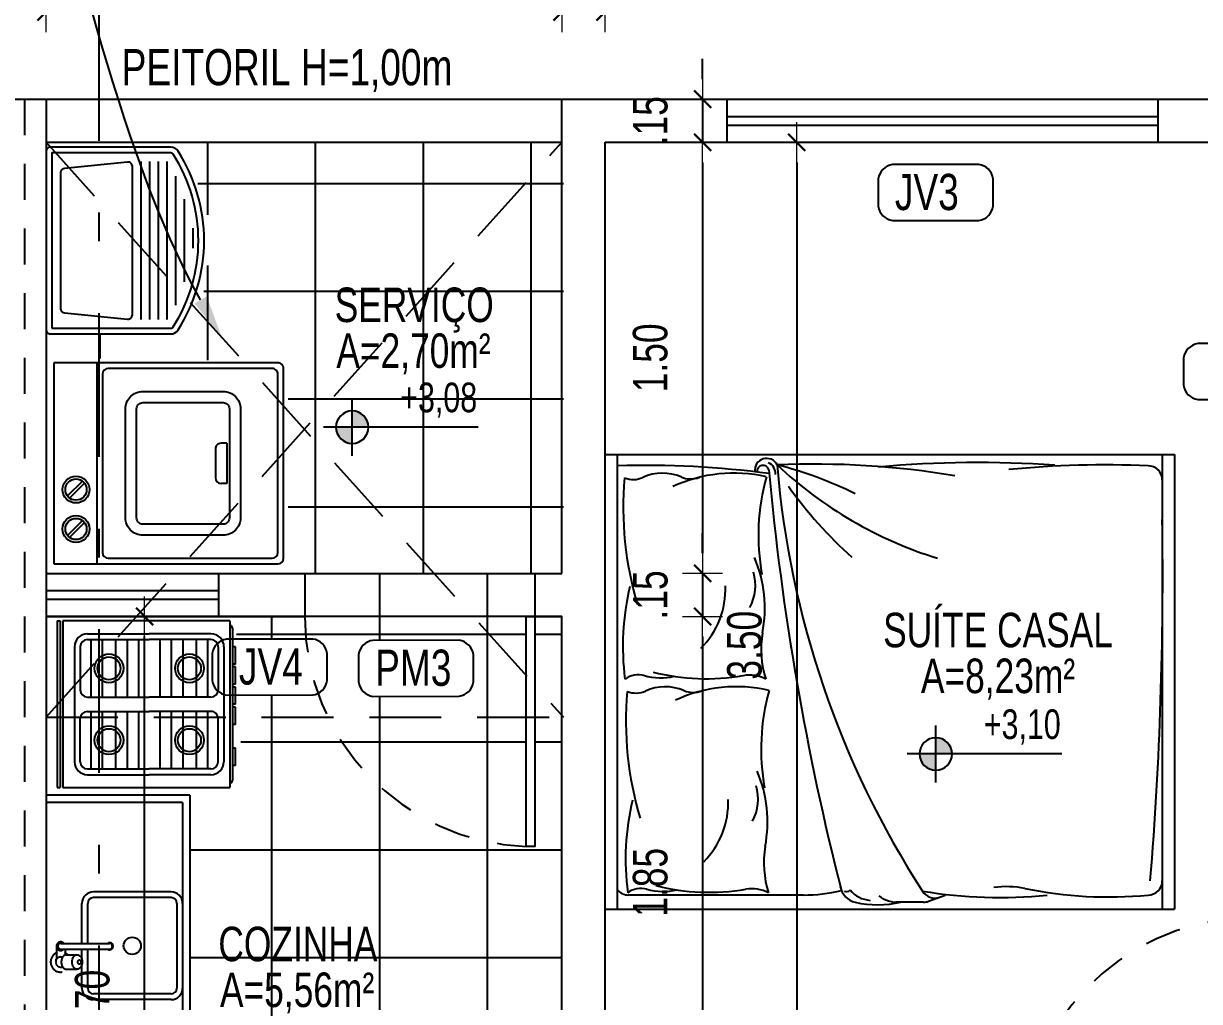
# Model space of a CAD drawing. Extents: x 425 to 531, y 796 to 840.
# Drawn here: x 445.171 to 449.263, y 819.343 to 822.746 of the extents above; entities that cross this region are included whole.
import ezdxf
from ezdxf import colors
from ezdxf.entities.mleader import LeaderData, LeaderLine
from ezdxf.enums import TextEntityAlignment as Align
from ezdxf.math import Vec2, Vec3

# ---------------------------------------------------------------- set-up
doc = ezdxf.new("R2010")
doc.units = 0
doc.header["$MEASUREMENT"] = 0
doc.header["$PDSIZE"] = -5
for name, pattern in [('CONTINU', [0]), ('DASHDOT', [1, 0.5, -0.25, 0, -0.25]), ('DASHED2', [0.375, 0.25, -0.125]), ('HIDDEN2', [0.1875, 0.125, -0.0625])]:
    doc.linetypes.add(name, pattern=pattern)
doc.layers.get('0').update_dxf_attribs({"linetype": 'CONTINUOUS'})
doc.layers.get('Defpoints').update_dxf_attribs({"linetype": 'CONTINUOUS'})
for name, color, linetype in [('1', 7, 'CONTINUOUS'), ('ARREDI_attrezzature', 175, 'CONTINUOUS'), ('BANHO_COZINHA', 7, 'CONTINUOUS'), ('COTA', 7, 'CONTINUOUS'), ('DIVERSOS', 1, 'CONTINUOUS'), ('E-txt-g', 3, 'CONTINUOUS'), ('LAYER4', 7, 'CONTINUOUS'), ('LAYER7', 4, 'CONTINUOUS'), ('MOVEIS', 7, 'CONTINUOUS'), ('portas', 4, 'CONTINUOUS'), ('VIGA H20', 2, 'CONTINUOUS')]:
    doc.layers.add(name, color=color, linetype=linetype)
for name, color, linetype, lineweight in [('E-Pen-C', 4, 'CONTINUOUS', 15), ('E-Pen-G', 3, 'CONTINUOUS', 30), ('E-Txt-W', 7, 'CONTINUOUS', 20)]:
    doc.layers.add(name, color=color, linetype=linetype, lineweight=lineweight)
doc.styles.add('F2', font='swisscl.ttf')
doc.styles.add('REG60', font='romans.shx', dxfattribs={"width": 0.8, "height": 0.15})
doc.styles.add('REG80', font='romans.shx', dxfattribs={"width": 0.8, "height": 0.2})
doc.dimstyles.new('DIMENSION-1', dxfattribs={"dimtxt": 0.11, "dimasz": 0.07, "dimexe": 1, "dimexo": 0, "dimgap": 0.12, "dimtad": 1, "dimzin": 7, "dimdsep": 46, "dimtxsty": 'F2', "dimblk1": 'TRACO', "dimblk2": 'TRACO', "dimsah": 1, "dimcen": 1, "dimse1": 1, "dimse2": 1, "dimclrd": 256, "dimclre": 256, "dimclrt": 6, "dimadec": 0, "dimazin": 0, "dimtfac": 1, "dimtix": 1, "dimtmove": 2, "dimatfit": 3, "dimldrblk": 'TRACO', "dimfxl": 1, "dimtolj": 1, "dimtzin": 0, "dimarcsym": 0})

# ---------------------------------------------------------------- blocks, each defined once
blk = doc.blocks.new('Fogao1')
at = {"color": 8}
for p, q in [((-0.7303, -0.0441), (-0.7303, -0.0541)), ((-0.1503, -0.0441), (-0.7303, -0.0441)), ((-0.1503, -0.0541), (-0.7303, -0.0541)), ((-0.1503, -0.0641), (-0.7303, -0.0641)), ((-0.7303, -0.0641), (-0.7303, -0.6441)), ((-0.1503, -0.0441), (-0.1503, -0.0541)), ((-0.1503, -0.6441), (-0.1503, -0.0641)), ((-0.2403, -0.1041), (-0.6403, -0.1041)), ((-0.6853, -0.1491), (-0.6853, -0.3641)), ((-0.6653, -0.1491), (-0.6653, -0.3641)), ((-0.6403, -0.1241), (-0.4903, -0.1241)), ((-0.4653, -0.1491), (-0.4653, -0.3641)), ((-0.4153, -0.1491), (-0.4153, -0.3641)), ((-0.2403, -0.1241), (-0.3903, -0.1241)), ((-0.2153, -0.1491), (-0.2153, -0.3641)), ((-0.1953, -0.1491), (-0.1953, -0.3641)), ((-0.6853, -0.5791), (-0.6853, -0.3641)), ((-0.6653, -0.5791), (-0.6653, -0.3641)), ((-0.4653, -0.5791), (-0.4653, -0.3641)), ((-0.4153, -0.5791), (-0.4153, -0.3641)), ((-0.2153, -0.5791), (-0.2153, -0.3641)), ((-0.1953, -0.5791), (-0.1953, -0.3641)), ((-0.6403, -0.6041), (-0.4903, -0.6041)), ((-0.2403, -0.6041), (-0.3903, -0.6041)), ((-0.1503, -0.6441), (-0.7303, -0.6441)), ((-0.1753, -0.6541), (-0.7053, -0.6541)), ((-0.2403, -0.6241), (-0.6403, -0.6241))]:
    blk.add_line(p, q, dxfattribs=at)
for centre, radius, start, end in [((-0.6403, -0.1491), 0.045, 90, 180), ((-0.2403, -0.1491), 0.045, 0, 90), ((-0.6403, -0.1491), 0.025, 90, 180), ((-0.4903, -0.1491), 0.025, 0, 90), ((-0.3903, -0.1491), 0.025, 90, 180), ((-0.2403, -0.1491), 0.025, 0, 90), ((-0.6403, -0.5791), 0.045, 180, 270), ((-0.6403, -0.5791), 0.025, 180, 270), ((-0.4903, -0.5791), 0.025, 270, 0), ((-0.3903, -0.5791), 0.025, 180, 270), ((-0.2403, -0.5791), 0.025, 270, 0), ((-0.2403, -0.5791), 0.045, 270, 0), ((-0.7053, -0.6441), 0.01, 180, 270), ((-0.1753, -0.6441), 0.01, 270, 0)]:
    blk.add_arc(centre, radius, start, end, dxfattribs=at)
at = {"layer": '1', "color": 8}
for p, q in [((-0.4653, -0.1609), (-0.6653, -0.1609)), ((-0.2153, -0.1609), (-0.4153, -0.1609)), ((-0.4653, -0.2009), (-0.6653, -0.2009)), ((-0.2153, -0.2009), (-0.4153, -0.2009)), ((-0.4653, -0.2473), (-0.6653, -0.2473)), ((-0.2153, -0.2473), (-0.4153, -0.2473)), ((-0.4653, -0.2873), (-0.6653, -0.2873)), ((-0.4653, -0.3273), (-0.6653, -0.3273)), ((-0.2153, -0.2873), (-0.4153, -0.2873)), ((-0.2153, -0.3273), (-0.4153, -0.3273)), ((-0.4653, -0.4009), (-0.6653, -0.4009)), ((-0.2153, -0.4009), (-0.4153, -0.4009)), ((-0.4653, -0.4409), (-0.6653, -0.4409)), ((-0.2153, -0.4409), (-0.4153, -0.4409)), ((-0.4653, -0.4809), (-0.6653, -0.4809)), ((-0.2153, -0.4809), (-0.4153, -0.4809)), ((-0.4653, -0.5273), (-0.6653, -0.5273)), ((-0.2153, -0.5273), (-0.4153, -0.5273)), ((-0.4653, -0.5673), (-0.6653, -0.5673)), ((-0.2153, -0.5673), (-0.4153, -0.5673)), ((-0.6531, -0.6641), (-0.6531, -0.6541)), ((-0.5931, -0.6641), (-0.5931, -0.6541)), ((-0.5103, -0.6641), (-0.5103, -0.6541)), ((-0.4503, -0.6641), (-0.4503, -0.6541)), ((-0.4403, -0.6641), (-0.4403, -0.6541)), ((-0.3803, -0.6641), (-0.3803, -0.6541)), ((-0.3703, -0.6641), (-0.3703, -0.6541)), ((-0.3103, -0.6641), (-0.3103, -0.6541)), ((-0.3003, -0.6641), (-0.3003, -0.6541)), ((-0.2403, -0.6641), (-0.2403, -0.6541)), ((-0.6531, -0.6641), (-0.5931, -0.6641)), ((-0.5103, -0.6641), (-0.4503, -0.6641)), ((-0.4403, -0.6641), (-0.3803, -0.6641)), ((-0.3703, -0.6641), (-0.3103, -0.6641)), ((-0.3003, -0.6641), (-0.2403, -0.6641))]:
    blk.add_line(p, q, dxfattribs=at)
for centre, radius in [((-0.5653, -0.2241), 0.05), ((-0.5653, -0.2241), 0.05), ((-0.5653, -0.2241), 0.04), ((-0.5653, -0.2241), 0.04), ((-0.3153, -0.2241), 0.05), ((-0.3153, -0.2241), 0.05), ((-0.3153, -0.2241), 0.04), ((-0.3153, -0.2241), 0.04), ((-0.5653, -0.5041), 0.05), ((-0.5653, -0.5041), 0.04), ((-0.3153, -0.5041), 0.05), ((-0.3153, -0.5041), 0.04)]:
    blk.add_circle(centre, radius, dxfattribs=at)
blk = doc.blocks.new('MAQ_LAV')
at = {"layer": 'MOVEIS', "color": 8}
for p, q in [((0.7, 0), (0, 0)), ((0, 0), (0, -0.78)), ((0.7, -0.78), (0.7, 0)), ((0.1441, -0.107), (0.0923, -0.0552)), ((0.1512, -0.1), (0.0994, -0.0481)), ((0.2813, -0.107), (0.2294, -0.0552)), ((0.2884, -0.1), (0.2365, -0.0481)), ((0.7, -0.15), (0, -0.15)), ((0.02, -0.19), (0.02, -0.76)), ((0.66, -0.17), (0.04, -0.17)), ((0.68, -0.76), (0.68, -0.19)), ((0.4, -0.5626), (0.3, -0.5626)), ((0.28, -0.6026), (0.28, -0.5826)), ((0.42, -0.6026), (0.28, -0.6026)), ((0.42, -0.6026), (0.42, -0.5826)), ((0.02, -0.8), (0.68, -0.8)), ((0.04, -0.78), (0.66, -0.78))]:
    blk.add_line(p, q, dxfattribs=at)
for points in [[(0.16, -0.65, -0.414214), (0.1, -0.59), (0.1, -0.31, -0.414214), (0.16, -0.25), (0.54, -0.25, -0.414214), (0.6, -0.31), (0.6, -0.59, -0.414214), (0.54, -0.65)], [(0.16, -0.6115, -0.414214), (0.1385, -0.59), (0.1385, -0.31, -0.414214), (0.16, -0.2885), (0.54, -0.2885, -0.414214), (0.5615, -0.31), (0.5615, -0.59, -0.414214), (0.54, -0.6115)]]:
    blk.add_lwpolyline(points, format="xyb", close=True, dxfattribs=at)
for centre, radius in [((0.1217, -0.0776), 0.0468), ((0.1217, -0.0776), 0.037), ((0.2589, -0.0776), 0.0468), ((0.2589, -0.0776), 0.037)]:
    blk.add_circle(centre, radius, dxfattribs=at)
for centre, start, end in [((0.04, -0.19), 90, 180), ((0.66, -0.19), 0, 90), ((0.3, -0.5826), 90, 180), ((0.4, -0.5826), 360, 90), ((0.04, -0.76), 180, 270), ((0.66, -0.76), 270, 0), ((0.02, -0.78), 180, 270), ((0.68, -0.78), 270, 0)]:
    blk.add_arc(centre, 0.02, start, end, dxfattribs=at)
blk = doc.blocks.new('TXT-AMB75')
at = {"layer": 'E-txt-g', "style": 'REG80', "width": 0.8, "flags": 8}
blk.add_attdef('TXT', text='', height=0.2, dxfattribs=at).set_placement((0.0055, 0.2964), align=Align.CENTER)
at = {"layer": 'E-Txt-W', "style": 'REG60', "width": 0.8, "flags": 8}
blk.add_attdef('TXT', text='', height=0.15, dxfattribs=at).set_placement((0.0055, 0.0271), align=Align.CENTER)
blk = doc.blocks.new('NIVEL')
at = {"layer": 'DIVERSOS'}
h = blk.add_hatch(color=7, dxfattribs=at)
h.paths.add_polyline_path([(0, 0.1375, 0.414214), (-0.1375, 0), (0, 0)])
h.paths.add_polyline_path([(0, 0), (0, -0.1375, 0.414214), (0.1375, 0)])
at = {"layer": 'DIVERSOS', "color": 7}
for p, q in [((0, 0.2417), (0, -0.2417)), ((1.0666, 0), (-0.2418, 0))]:
    blk.add_line(p, q, dxfattribs=at)
blk.add_circle((0, 0), 0.1375, dxfattribs=at)
blk = doc.blocks.new('TRACO')
at = {"layer": 'E-Pen-C'}
for p, q in [((0, 1), (0, -1)), ((-1, 0), (1, 0))]:
    blk.add_line(p, q, dxfattribs=at)
at = {"layer": 'E-Pen-G'}
blk.add_line((-0.424, -0.424), (0.424, 0.424), dxfattribs=at)
blk = doc.blocks.new('*D264')
at = {"color": 4, "linetype": 'Continuous', "lineweight": -2, "transparency": 16777216}
for p, q in [((445.0297, 822.7866), (444.9597, 822.7866)), ((445.0997, 822.7866), (445.2497, 822.7866)), ((445.3197, 822.7866), (445.3897, 822.7866))]:
    blk.add_line(p, q, dxfattribs=at)
at = {"layer": 'Defpoints', "color": 0, "linetype": 'CONTINU', "transparency": 16777216}
for p in [(445.2497, 822.7866), (445.0997, 822.4831), (445.2497, 822.4831)]:
    blk.add_point(p, dxfattribs=at)
at = {"color": 4, "linetype": 'CONTINU', "lineweight": -2, "transparency": 16777216, "xscale": 0.07, "yscale": 0.07, "zscale": 0.07}
blk.add_blockref('TRACO', (445.0997, 822.7866), dxfattribs=at)
at = {"color": 4, "linetype": 'CONTINU', "lineweight": -2, "transparency": 16777216, "xscale": 0.07, "yscale": 0.07, "zscale": 0.07, "rotation": 180}
blk.add_blockref('TRACO', (445.2497, 822.7866), dxfattribs=at)
at = {"color": 4, "linetype": 'CONTINU', "transparency": 16777216, "insert": (445.1747, 822.9678), "char_height": 0.12, "attachment_point": 5, "style": 'F2'}
blk.add_mtext('\\A1;.15', dxfattribs=at)
blk = doc.blocks.new('*D265')
at = {"color": 4, "linetype": 'Continuous', "lineweight": -2, "transparency": 16777216}
blk.add_line((445.3197, 822.7866), (446.9747, 822.7866), dxfattribs=at)
at = {"layer": 'Defpoints', "color": 0, "linetype": 'CONTINU', "transparency": 16777216}
for p in [(447.0447, 822.7866), (445.2497, 822.4831), (447.0447, 822.4831)]:
    blk.add_point(p, dxfattribs=at)
at = {"color": 4, "linetype": 'CONTINU', "lineweight": -2, "transparency": 16777216, "xscale": 0.07, "yscale": 0.07, "zscale": 0.07, "rotation": 180}
blk.add_blockref('TRACO', (445.2497, 822.7866), dxfattribs=at)
at = {"color": 4, "linetype": 'CONTINU', "lineweight": -2, "transparency": 16777216, "xscale": 0.07, "yscale": 0.07, "zscale": 0.07}
blk.add_blockref('TRACO', (447.0447, 822.7866), dxfattribs=at)
at = {"color": 4, "linetype": 'CONTINU', "transparency": 16777216, "insert": (446.1472, 822.9681), "char_height": 0.12, "attachment_point": 5, "style": 'F2'}
blk.add_mtext('\\A1;1.80', dxfattribs=at)
blk = doc.blocks.new('*D266')
at = {"color": 4, "linetype": 'Continuous', "lineweight": -2, "transparency": 16777216}
for p, q in [((446.9747, 822.7866), (446.9047, 822.7866)), ((447.0447, 822.7866), (447.1947, 822.7866)), ((447.2647, 822.7866), (447.3347, 822.7866))]:
    blk.add_line(p, q, dxfattribs=at)
at = {"layer": 'Defpoints', "color": 0, "linetype": 'CONTINU', "transparency": 16777216}
for p in [(447.1947, 822.7866), (447.0447, 822.4831), (447.1947, 822.4831)]:
    blk.add_point(p, dxfattribs=at)
at = {"color": 4, "linetype": 'CONTINU', "lineweight": -2, "transparency": 16777216, "xscale": 0.07, "yscale": 0.07, "zscale": 0.07}
blk.add_blockref('TRACO', (447.0447, 822.7866), dxfattribs=at)
at = {"color": 4, "linetype": 'CONTINU', "lineweight": -2, "transparency": 16777216, "xscale": 0.07, "yscale": 0.07, "zscale": 0.07, "rotation": 180}
blk.add_blockref('TRACO', (447.1947, 822.7866), dxfattribs=at)
at = {"color": 4, "linetype": 'CONTINU', "transparency": 16777216, "insert": (447.1197, 822.9678), "char_height": 0.12, "attachment_point": 5, "style": 'F2'}
blk.add_mtext('\\A1;.15', dxfattribs=at)
blk = doc.blocks.new('*D273')
at = {"color": 4, "linetype": 'Continuous', "lineweight": -2, "transparency": 16777216}
blk.add_line((445.5923, 818.0551), (445.5923, 820.6131), dxfattribs=at)
at = {"layer": 'Defpoints', "color": 0, "linetype": 'CONTINU', "transparency": 16777216}
for p in [(445.5923, 820.6831), (446.1497, 820.6831), (446.4497, 817.9851)]:
    blk.add_point(p, dxfattribs=at)
at = {"color": 4, "linetype": 'CONTINU', "lineweight": -2, "transparency": 16777216, "xscale": 0.07, "yscale": 0.07, "zscale": 0.07}
for p, rotation in [((445.5923, 820.6831), 90), ((445.5923, 817.9851), 270)]:
    blk.add_blockref('TRACO', p, dxfattribs=dict(at, rotation=rotation))
at = {"color": 4, "linetype": 'CONTINU', "transparency": 16777216, "insert": (445.4108, 819.3341), "char_height": 0.12, "attachment_point": 5, "rotation": 90, "style": 'F2'}
blk.add_mtext('\\A1;2.70', dxfattribs=at)
blk = doc.blocks.new('*D285')
at = {"color": 4, "linetype": 'Continuous', "lineweight": -2, "transparency": 16777216}
blk.add_line((447.2647, 822.7866), (449.4747, 822.7866), dxfattribs=at)
at = {"layer": 'Defpoints', "color": 0, "linetype": 'CONTINU', "transparency": 16777216}
for p in [(449.5447, 822.7866), (447.1947, 822.3331), (449.5447, 822.3331)]:
    blk.add_point(p, dxfattribs=at)
at = {"color": 4, "linetype": 'CONTINU', "lineweight": -2, "transparency": 16777216, "xscale": 0.07, "yscale": 0.07, "zscale": 0.07, "rotation": 180}
blk.add_blockref('TRACO', (447.1947, 822.7866), dxfattribs=at)
at = {"color": 4, "linetype": 'CONTINU', "lineweight": -2, "transparency": 16777216, "xscale": 0.07, "yscale": 0.07, "zscale": 0.07}
blk.add_blockref('TRACO', (449.5447, 822.7866), dxfattribs=at)
at = {"color": 4, "linetype": 'CONTINU', "transparency": 16777216, "insert": (448.3697, 822.9681), "char_height": 0.12, "attachment_point": 5, "style": 'F2'}
blk.add_mtext('\\A1;2.35', dxfattribs=at)
blk = doc.blocks.new('*D290')
at = {"color": 4, "linetype": 'Continuous', "lineweight": -2, "transparency": 16777216}
blk.add_line((436.6147, 823.126), (451.9747, 823.126), dxfattribs=at)
at = {"layer": 'Defpoints', "color": 0, "linetype": 'CONTINU', "transparency": 16777216}
for p in [(452.0447, 823.126), (436.5447, 822.5432), (452.0447, 822.4831)]:
    blk.add_point(p, dxfattribs=at)
at = {"color": 4, "linetype": 'CONTINU', "lineweight": -2, "transparency": 16777216, "xscale": 0.07, "yscale": 0.07, "zscale": 0.07, "rotation": 180}
blk.add_blockref('TRACO', (436.5447, 823.126), dxfattribs=at)
at = {"color": 4, "linetype": 'CONTINU', "lineweight": -2, "transparency": 16777216, "xscale": 0.07, "yscale": 0.07, "zscale": 0.07}
blk.add_blockref('TRACO', (452.0447, 823.126), dxfattribs=at)
at = {"color": 4, "linetype": 'CONTINU', "transparency": 16777216, "insert": (444.2947, 823.3075), "char_height": 0.12, "attachment_point": 5, "style": 'F2'}
blk.add_mtext('\\A1;15.50', dxfattribs=at)
blk = doc.blocks.new('*D297')
at = {"color": 4, "linetype": 'Continuous', "lineweight": -2, "transparency": 16777216}
for p, q in [((447.5338, 822.5531), (447.5338, 822.6231)), ((447.5338, 822.4831), (447.5338, 822.3331)), ((447.5338, 822.2631), (447.5338, 822.1931))]:
    blk.add_line(p, q, dxfattribs=at)
at = {"layer": 'Defpoints', "color": 0, "linetype": 'CONTINU', "transparency": 16777216}
for p in [(447.2705, 822.4831), (447.2705, 822.3331), (447.5338, 822.3331)]:
    blk.add_point(p, dxfattribs=at)
at = {"color": 4, "linetype": 'CONTINU', "lineweight": -2, "transparency": 16777216, "xscale": 0.07, "yscale": 0.07, "zscale": 0.07}
for p, rotation in [((447.5338, 822.4831), 270), ((447.5338, 822.3331), 90)]:
    blk.add_blockref('TRACO', p, dxfattribs=dict(at, rotation=rotation))
at = {"color": 4, "linetype": 'CONTINU', "transparency": 16777216, "insert": (447.3526, 822.4081), "char_height": 0.12, "attachment_point": 5, "rotation": 90, "style": 'F2'}
blk.add_mtext('\\A1;.15', dxfattribs=at)
blk = doc.blocks.new('*D298')
at = {"color": 4, "linetype": 'Continuous', "lineweight": -2, "transparency": 16777216}
blk.add_line((447.5338, 822.2631), (447.5338, 820.9031), dxfattribs=at)
at = {"layer": 'Defpoints', "color": 0, "linetype": 'CONTINU', "transparency": 16777216}
for p in [(447.2705, 822.3331), (447.0447, 820.8331), (447.5338, 820.8331)]:
    blk.add_point(p, dxfattribs=at)
at = {"color": 4, "linetype": 'CONTINU', "lineweight": -2, "transparency": 16777216, "xscale": 0.07, "yscale": 0.07, "zscale": 0.07}
for p, rotation in [((447.5338, 822.3331), 90), ((447.5338, 820.8331), 270)]:
    blk.add_blockref('TRACO', p, dxfattribs=dict(at, rotation=rotation))
at = {"color": 4, "linetype": 'CONTINU', "transparency": 16777216, "insert": (447.3523, 821.5831), "char_height": 0.12, "attachment_point": 5, "rotation": 90, "style": 'F2'}
blk.add_mtext('\\A1;1.50', dxfattribs=at)
blk = doc.blocks.new('*D299')
at = {"color": 4, "linetype": 'Continuous', "lineweight": -2, "transparency": 16777216}
for p, q in [((447.5338, 820.9031), (447.5338, 820.9731)), ((447.5338, 820.8331), (447.5338, 820.6831)), ((447.5338, 820.6131), (447.5338, 820.5431))]:
    blk.add_line(p, q, dxfattribs=at)
at = {"layer": 'Defpoints', "color": 0, "linetype": 'CONTINU', "transparency": 16777216}
for p in [(447.0447, 820.8331), (447.0447, 820.6831), (447.5338, 820.6831)]:
    blk.add_point(p, dxfattribs=at)
at = {"color": 4, "linetype": 'CONTINU', "lineweight": -2, "transparency": 16777216, "xscale": 0.07, "yscale": 0.07, "zscale": 0.07}
for p, rotation in [((447.5338, 820.8331), 270), ((447.5338, 820.6831), 90)]:
    blk.add_blockref('TRACO', p, dxfattribs=dict(at, rotation=rotation))
at = {"color": 4, "linetype": 'CONTINU', "transparency": 16777216, "insert": (447.3526, 820.7581), "char_height": 0.12, "attachment_point": 5, "rotation": 90, "style": 'F2'}
blk.add_mtext('\\A1;.15', dxfattribs=at)
blk = doc.blocks.new('*D300')
at = {"color": 4, "linetype": 'Continuous', "lineweight": -2, "transparency": 16777216}
blk.add_line((447.5338, 820.6131), (447.5338, 818.9031), dxfattribs=at)
at = {"layer": 'Defpoints', "color": 0, "linetype": 'CONTINU', "transparency": 16777216}
for p in [(447.0447, 820.6831), (447.1792, 818.8331), (447.5338, 818.8331)]:
    blk.add_point(p, dxfattribs=at)
at = {"color": 4, "linetype": 'CONTINU', "lineweight": -2, "transparency": 16777216, "xscale": 0.07, "yscale": 0.07, "zscale": 0.07}
for p, rotation in [((447.5338, 820.6831), 90), ((447.5338, 818.8331), 270)]:
    blk.add_blockref('TRACO', p, dxfattribs=dict(at, rotation=rotation))
at = {"color": 4, "linetype": 'CONTINU', "transparency": 16777216, "insert": (447.3523, 819.7581), "char_height": 0.12, "attachment_point": 5, "rotation": 90, "style": 'F2'}
blk.add_mtext('\\A1;1.85', dxfattribs=at)
blk = doc.blocks.new('*D303')
at = {"color": 4, "linetype": 'Continuous', "lineweight": -2, "transparency": 16777216}
blk.add_line((447.8617, 822.2631), (447.8617, 818.9031), dxfattribs=at)
at = {"layer": 'Defpoints', "color": 0, "linetype": 'CONTINU', "transparency": 16777216}
for p in [(447.1947, 822.3331), (447.1947, 818.8331), (447.8617, 818.8331)]:
    blk.add_point(p, dxfattribs=at)
at = {"color": 4, "linetype": 'CONTINU', "lineweight": -2, "transparency": 16777216, "xscale": 0.07, "yscale": 0.07, "zscale": 0.07}
for p, rotation in [((447.8617, 822.3331), 90), ((447.8617, 818.8331), 270)]:
    blk.add_blockref('TRACO', p, dxfattribs=dict(at, rotation=rotation))
at = {"color": 4, "linetype": 'CONTINU', "transparency": 16777216, "insert": (447.6801, 820.5831), "char_height": 0.12, "attachment_point": 5, "rotation": 90, "style": 'F2'}
blk.add_mtext('\\A1;3.50', dxfattribs=at)

msp = doc.modelspace()

# ---------------------------------------------------------------- hatches: boundary and pattern name
h = msp.add_hatch()
h.set_pattern_fill('ANSI37,_O', color=8, scale=3, angle=45)
h.set_pattern_definition([(90, (-1.18764, 0.18993), (-0.375, 6e-17), []), (180, (-1.18764, 0.18993), (-6e-17, -0.375), [])])
h.paths.add_polyline_path([(445.7307, 822.3331), (445.8257, 822.041), (445.8175, 821.9379), (445.8067, 821.8647), (445.7904, 821.7725), (445.7226, 821.6695), (445.2497, 821.6581), (445.2497, 821.5831), (446.0916, 821.5718), (446.0916, 820.8331), (447.0497, 820.8331), (447.0497, 822.3331)])
edge = h.paths.add_edge_path(flags=16)
edge.add_line((446.7533, 821.3418), (446.2152, 821.3418))
edge = h.paths.add_edge_path(flags=16)
edge.add_arc((446.3147, 821.3418), 0.0565, 0, 360)
edge = h.paths.add_edge_path(flags=16)
edge.add_line((446.3147, 821.2424), (446.3147, 821.4412))
h.paths.add_polyline_path([(446.2291, 821.6313), (446.8321, 821.6313), (446.8321, 821.8697), (446.2291, 821.8697)], flags=24)
h.paths.add_polyline_path([(446.1719, 821.4902), (446.8838, 821.4902), (446.8838, 821.7043), (446.1719, 821.7043)], flags=24)
h.paths.add_polyline_path([(446.4512, 821.3439), (446.8543, 821.3439), (446.8543, 821.5282), (446.4512, 821.5282)], flags=24)
h = msp.add_hatch()
h.set_pattern_fill('ANSI37,_O', color=8, scale=3, angle=45)
h.set_pattern_definition([(90, (75.9103, -0.62875), (-0.375, 6e-17), []), (180, (75.9103, -0.62875), (-6e-17, -0.375), [])])
h.paths.add_polyline_path([(445.8497, 820.6831), (445.911, 820.6626), (445.9328, 820.0905), (445.7497, 820.0613), (445.7497, 818.9706), (445.9362, 818.9417), (445.9482, 818.1648), (445.2497, 818.1889), (445.2497, 817.9851), (446.4497, 817.9851), (446.4497, 817.5851), (447.0271, 817.5851), (447.0447, 819.5331), (447.0447, 820.6831), (446.9497, 820.6831), (446.9497, 820.8331), (446.1497, 820.8331), (446.1497, 820.6831)])
edge = h.paths.add_edge_path(flags=16)
edge.add_arc((446.1693, 820.546), 0.0592, 8.3326, 81.6674)
edge.add_line((446.1779, 820.6046), (445.8776, 820.6043))
edge.add_arc((445.8858, 820.546), 0.0589, 98.0319, 171.6009)
edge.add_line((445.8276, 820.5546), (445.8276, 820.4599))
edge.add_arc((445.8865, 820.4685), 0.0595, 188.2585, 261.3882)
edge.add_line((445.8776, 820.4096), (446.1779, 820.4099))
edge.add_arc((446.1693, 820.4685), 0.0592, 278.3326, 351.6674)
edge.add_line((446.2279, 820.4599), (446.2279, 820.5546))
edge = h.paths.add_edge_path(flags=16)
edge.add_arc((446.6782, 820.5416), 0.0592, 8.3326, 81.6674)
edge.add_line((446.6868, 820.6002), (446.3865, 820.5999))
edge.add_arc((446.3947, 820.5416), 0.0589, 98.0319, 171.6009)
edge.add_line((446.3365, 820.5502), (446.3365, 820.4555))
edge.add_arc((446.3954, 820.464), 0.0595, 188.2585, 261.3882)
edge.add_line((446.3865, 820.4052), (446.6868, 820.4055))
edge.add_arc((446.6782, 820.4641), 0.0592, 278.3326, 351.6674)
edge.add_line((446.7368, 820.4555), (446.7368, 820.5502))
h.paths.add_polyline_path([(446.9497, 820.6831), (446.9497, 819.8831), (446.9197, 819.8831), (446.9197, 820.6831)], flags=16)
edge = h.paths.add_edge_path(flags=16)
edge.add_line((446.3484, 819.1177), (445.8103, 819.1177))
edge = h.paths.add_edge_path(flags=16)
edge.add_arc((445.9098, 819.1177), 0.0565, 0, 360)
edge = h.paths.add_edge_path(flags=16)
edge.add_line((445.9098, 819.0183), (445.9098, 819.2171))
h.paths.add_polyline_path([(445.8253, 819.4499), (446.4261, 819.4499), (446.4261, 819.6371), (445.8253, 819.6371)], flags=24)
h.paths.add_polyline_path([(445.767, 819.2661), (446.4789, 819.2661), (446.4789, 819.4802), (445.767, 819.4802)], flags=24)
h.paths.add_polyline_path([(446.7506, 820.6315), (446.7506, 820.8795), (446.4975, 820.8795), (446.4975, 820.6315)], flags=9)
h.paths.add_polyline_path([(446.0463, 819.1198), (446.4494, 819.1198), (446.4494, 819.3041), (446.0463, 819.3041)], flags=24)

# ---------------------------------------------------------------- linework, layer by layer
at = {"color": 2, "linetype": 'DASHDOT'}
msp.add_line((445.434, 797.0385), (445.434, 839.366), dxfattribs=at)
at = {"color": 1, "linetype": 'Continuous', "ltscale": 0.35}
for p, q in [((445.0997, 822.4831), (445.2497, 822.4831)), ((445.2497, 822.4831), (445.2497, 820.8331)), ((447.0447, 820.8331), (447.0447, 822.4831)), ((447.0447, 822.4831), (447.1947, 822.4831)), ((447.1947, 822.4831), (447.6197, 822.4831)), ((447.6197, 822.3331), (447.6197, 822.4831)), ((449.1197, 822.4831), (452.0447, 822.4831)), ((449.1197, 822.3331), (449.1197, 822.4831)), ((445.2497, 822.3331), (445.2497, 820.8331)), ((447.1947, 818.8331), (447.1947, 822.3331)), ((447.1947, 822.3331), (447.6197, 822.3331)), ((449.1197, 822.3331), (449.5447, 822.3331)), ((445.2497, 820.8331), (445.2497, 820.6831)), ((445.2497, 820.8331), (445.2497, 820.6831)), ((445.8497, 820.8331), (446.1497, 820.8331)), ((445.8497, 820.8331), (445.8497, 820.6831)), ((446.1497, 820.8331), (446.1497, 820.6831)), ((446.9497, 820.8331), (447.0447, 820.8331)), ((446.9497, 820.8331), (446.9497, 820.6831)), ((445.2497, 820.6831), (445.2497, 816.5331)), ((445.2497, 820.6831), (445.2497, 816.5331)), ((445.8497, 820.6831), (446.1497, 820.6831)), ((446.9497, 820.6831), (447.0447, 820.6831)), ((447.0447, 818.6831), (447.0447, 820.6831))]:
    msp.add_line(p, q, dxfattribs=at)
at = {"color": 8, "linetype": 'HIDDEN2'}
msp.add_line((445.1747, 822.4831), (445.1747, 816.8331), dxfattribs=at)
at = {"color": 6, "linetype": 'Continuous', "ltscale": 0.35}
for p, q in [((445.2497, 822.4831), (447.0447, 822.4831)), ((445.2497, 822.3331), (447.0447, 822.3331))]:
    msp.add_line(p, q, dxfattribs=at)
at = {"color": 8, "linetype": 'Continuous', "ltscale": 0.35}
for p, q in [((447.6197, 822.4831), (449.1197, 822.4831)), ((447.6197, 822.3331), (449.1197, 822.3331)), ((445.2497, 820.8331), (445.8497, 820.8331)), ((445.2497, 820.6831), (445.8497, 820.6831))]:
    msp.add_line(p, q, dxfattribs=at)
at = {"color": 7, "linetype": 'Continuous', "ltscale": 0.35}
for p, q in [((447.6197, 822.4231), (449.1197, 822.4231)), ((447.6197, 822.3931), (449.1197, 822.3931)), ((445.2497, 820.7731), (445.8497, 820.7731)), ((445.2497, 820.7431), (445.8497, 820.7431))]:
    msp.add_line(p, q, dxfattribs=at)
at = {"color": 8, "linetype": 'DASHED2'}
for p, q in [((445.2497, 820.3331), (447.0447, 822.3331)), ((445.2497, 822.3331), (447.0497, 820.3331)), ((445.2497, 820.3331), (447.0497, 820.3331))]:
    msp.add_line(p, q, dxfattribs=at)
at = {"color": 8, "linetype": 'CONTINU'}
msp.add_line((446.1497, 820.8331), (446.9497, 820.8331), dxfattribs=at)
at = {"color": 8}
for p, q in [((445.7497, 820.0613), (445.2497, 820.0613)), ((445.7497, 820.0613), (445.7497, 818.9706)), ((445.6845, 819.7247), (445.4145, 819.7247)), ((445.3745, 819.5457), (445.3745, 819.6847)), ((445.3945, 819.5457), (445.3945, 819.6847)), ((445.6845, 819.7047), (445.4145, 819.7047)), ((445.7045, 819.6847), (445.7045, 819.3897)), ((445.7245, 819.6847), (445.7245, 819.3897)), ((445.3004, 819.5457), (445.4704, 819.5457)), ((445.3004, 819.5257), (445.4704, 819.5257)), ((445.6845, 819.3497), (445.4145, 819.3497))]:
    msp.add_line(p, q, dxfattribs=at)
at = {"color": 8, "linetype": 'DASHED2', "ltscale": 0.35}
for p, q in [((445.2854, 819.5357), (445.2854, 819.4922)), ((445.3154, 819.5257), (445.3154, 819.5049)), ((445.3004, 819.4982), (445.3074, 819.4982)), ((445.3004, 819.4632), (445.3074, 819.4632))]:
    msp.add_line(p, q, dxfattribs=at)
at = {"color": 8, "linetype": 'CONTINU'}
msp.add_lwpolyline([(445.2497, 817.5851), (447.0445, 817.5851), (447.0447, 820.6831), (445.2497, 820.6831)], close=True, dxfattribs=at)
at = {"color": 7, "linetype": 'CONTINU'}
msp.add_lwpolyline([(446.9497, 820.6831), (446.9497, 819.8831), (446.9197, 819.8831), (446.9197, 820.6831)], close=True, dxfattribs=at)
at = {"color": 8, "linetype": 'DASHED2', "ltscale": 0.35}
msp.add_lwpolyline([(445.32, 819.4557, -0.133256), (445.3136, 819.4575, -0.106756), (445.3075, 819.4631, -0.082828), (445.3038, 819.4708, -0.071352), (445.3024, 819.4807, -0.071352), (445.3038, 819.4906, -0.082828), (445.3075, 819.4984, -0.106756), (445.3136, 819.504, -0.133256), (445.32, 819.5057)], format="xyb", dxfattribs=at)
at = {"color": 8, "linetype": 'HIDDEN2'}
for centre, start, end in [((446.9503, 820.6831), 180, 267.8106), ((449.4453, 818.8331), 92.1894, 180)]:
    msp.add_arc(centre, 0.8006, start, end, dxfattribs=at)
at = {"color": 8}
for centre, radius, start, end in [((445.4145, 819.6847), 0.04, 90, 180), ((445.6845, 819.6847), 0.04, 0, 90), ((445.4145, 819.6847), 0.02, 90, 180), ((445.6845, 819.6847), 0.02, 0, 90), ((445.4704, 819.5357), 0.0125, 233.1301, 126.8699), ((445.4704, 819.5357), 0.01, 269.9999, 89.9999), ((445.6845, 819.3897), 0.04, 270, 0), ((445.6845, 819.3897), 0.02, 270, 0)]:
    msp.add_arc(centre, radius, start, end, dxfattribs=at)
at = {"color": 8, "linetype": 'DASHED2', "ltscale": 0.35}
for centre, radius, start, end in [((445.3004, 819.5357), 0.015, 41.8103, 318.1897), ((445.3004, 819.5357), 0.01, 89.9998, 269.9998), ((445.3004, 819.4807), 0.035, 115.3769, 314.4153), ((445.3004, 819.4807), 0.035, 45.5847, 64.6231), ((445.3004, 819.4807), 0.0175, 155.38, 270), ((445.2754, 819.4922), 0.01, 335.38, 0), ((445.3004, 819.4807), 0.0175, 90, 148.9973)]:
    msp.add_arc(centre, radius, start, end, dxfattribs=at)
at = {"layer": 'ARREDI_attrezzature', "color": 8}
for p, q in [((447.1947, 821.247), (449.1762, 821.247)), ((447.2372, 821.247), (447.2372, 819.6642)), ((449.1337, 821.247), (449.1337, 819.6642)), ((449.1762, 821.247), (449.1762, 819.6642)), ((447.8851, 819.7136), (447.2767, 819.7136)), ((448.3199, 819.6919), (448.3786, 819.7136)), ((448.3028, 819.6889), (448.2059, 819.6889)), ((447.1947, 819.6642), (449.1762, 819.6642))]:
    msp.add_line(p, q, dxfattribs=at)
for centre, radius, start, end in [((447.7566, 821.1924), 0.0409, 26.0618, 188.3909), ((447.3315, 817.8923), 3.3165, 82.4678, 91.6297), ((447.3945, 821.0146), 0.167, 67.1192, 114.2123), ((447.6425, 820.6776), 0.5042, 77.0138, 114.882), ((447.7441, 821.1886), 0.0206, 11.8744, 188.7085), ((447.7468, 821.1805), 0.0409, 355.5011, 67.3948), ((457.1157, 822.0535), 9.3909, 185.25812, 194.32844), ((447.9228, 818.2508), 2.9624, 80.4906, 92.5059), ((448.7801, 822.2653), 1.4446, 226.9142, 252.7613), ((451.0043, 821.4779), 3.2221, 184.7637, 212.9046), ((447.4565, 819.8784), 1.3739, 63.6904, 75.8106), ((448.4968, 817.2584), 3.9602, 86.1992, 95.0745), ((448.9354, 817.7651), 3.4455, 87.5236, 95.6003), ((449.0843, 821.158), 0.0494, 0, 90), ((448.4201, 821.0602), 1.1623, 174.801, 196.7983), ((447.2927, 821.2411), 0.0814, 248.2876, 294.2123), ((447.4925, 821.2466), 0.0848, 247.1192, 290.9839), ((448.4927, 820.9653), 0.7645, 164.5503, 190.2362), ((448.9975, 821.9556), 1.4238, 215.1272, 228.488), ((435.9297, 820.8289), 13.2054, 355.36973, 0.82949), ((447.3047, 820.7118), 0.446, 348.8783, 23.3122), ((447.5509, 820.7915), 0.1667, 332.3015, 15.8593), ((448.1396, 820.5802), 0.8832, 166.4268, 187.4901), ((447.3227, 820.7785), 0.291, 314.9902, 2.1705), ((448.0822, 820.5695), 0.3445, 170.6074, 197.6402), ((447.5483, 821.2248), 0.7583, 255.74, 279.6289), ((447.31, 820.401), 0.0789, 74.8012, 125.6212), ((447.3879, 820.6878), 0.2183, 254.8012, 282.688), ((447.6963, 820.352), 0.1269, 63.0351, 99.6289), ((448.4295, 820.3171), 1.1623, 174.801, 196.7983), ((447.3021, 820.498), 0.0814, 248.2876, 294.2123), ((447.4039, 820.2714), 0.167, 67.1192, 114.2123), ((447.6519, 819.9345), 0.5042, 77.0138, 114.882), ((447.5019, 820.5035), 0.0848, 247.1192, 290.9839), ((448.5022, 820.2221), 0.7645, 164.5503, 190.2362), ((447.3141, 819.9686), 0.446, 348.8783, 23.3122), ((447.5603, 820.0484), 0.1667, 332.3015, 15.8593), ((448.1491, 819.8371), 0.8832, 166.4268, 187.4901), ((447.3321, 820.0354), 0.291, 314.9902, 2.1705), ((448.0916, 819.8264), 0.3445, 170.6074, 197.6402), ((449.0843, 819.763), 0.0494, 270, 0), ((447.2767, 819.763), 0.0494, 216.8699, 270), ((447.3194, 819.6578), 0.0789, 74.8012, 125.6212), ((447.3973, 819.9447), 0.2183, 254.8012, 282.688), ((447.5577, 820.4816), 0.7583, 255.74, 279.6289), ((447.7057, 819.6089), 0.1269, 63.0351, 99.6289), ((447.8766, 820.3414), 0.6279, 270.7687, 282.911), ((448.0808, 819.7561), 0.0692, 191.6131, 257.1173), ((448.0347, 819.7418), 0.0164, 239.3024, 321.469), ((448.1249, 819.7951), 0.1001, 219.4016, 265.3151), ((448.2122, 819.7952), 0.1065, 232.2698, 273.3983), ((448.5676, 821.3308), 1.6256, 260.4929, 275.822), ((448.3417, 819.7526), 0.0494, 210.5128, 290.2459), ((448.5907, 819.4134), 0.3296, 78.6575, 97.5253), ((448.9462, 821.1517), 1.4447, 258.3943, 275.485), ((448.1437, 820.031), 0.3512, 257.1173, 283.0714), ((448.3028, 819.7383), 0.0494, 270, 290.2459), ((448.3028, 819.7383), 0.0494, 270, 290.2459)]:
    msp.add_arc(centre, radius, start, end, dxfattribs=at)
at = {"layer": 'BANHO_COZINHA', "color": 8}
for p, q in [((445.5797, 822.2661), (445.5797, 821.7161)), ((445.6097, 822.2661), (445.6097, 821.7161)), ((445.6397, 822.2661), (445.6397, 821.7161)), ((445.6697, 822.2661), (445.6697, 821.7161)), ((445.6997, 822.2154), (445.6997, 821.7668)), ((445.7297, 822.1351), (445.7297, 821.8471)), ((445.7597, 822.0345), (445.7597, 821.9647))]:
    msp.add_line(p, q, dxfattribs=at)
for points in [[(445.2497, 821.6811, 0.414214), (445.2647, 821.6661), (445.6835, 821.6661, 0.256007), (445.7088, 821.68, 0.29213), (445.7088, 822.3023, 0.256007), (445.6835, 822.3161), (445.2647, 822.3161, 0.414214), (445.2497, 822.3011)], [(445.2697, 821.6861), (445.6835, 821.6861, 0.256036), (445.6919, 821.6907, 0.292132), (445.6919, 822.2915, 0.256036), (445.6835, 822.2961), (445.2697, 822.2961)], [(445.5497, 822.2495, 0.443716), (445.5332, 822.2645), (445.3132, 822.2425, 0.385314), (445.2997, 822.2275), (445.2997, 821.7547, 0.385314), (445.3132, 821.7398), (445.5332, 821.7178, 0.443716), (445.5497, 821.7327)]]:
    msp.add_lwpolyline(points, format="xyb", close=True, dxfattribs=at)
msp.add_arc((445.6835, 821.6961), 0.03, 270, 327.4389, dxfattribs=at)
at = {"layer": 'COTA', "color": 8, "linetype": 'Continuous'}
for p, q in [((445.7247, 820.0363), (445.2497, 820.0363)), ((445.7247, 820.0363), (445.7247, 818.9956)), ((445.32, 819.5057), (445.3576, 819.5057)), ((445.3745, 819.4882), (445.3745, 819.5257)), ((445.3745, 819.4882), (445.3745, 819.5257)), ((445.3945, 819.3897), (445.3945, 819.5257)), ((445.3745, 819.3897), (445.3745, 819.4733)), ((445.32, 819.4557), (445.3576, 819.4557)), ((445.6845, 819.3697), (445.4145, 819.3697))]:
    msp.add_line(p, q, dxfattribs=at)
at = {"layer": 'COTA', "color": 4, "linetype": 'Continuous'}
for points in [[(448.5453, 822.2058, 0.331371), (448.4953, 822.2558), (448.195, 822.2555, 0.332506), (448.145, 822.2058), (448.145, 822.1111, 0.330378), (448.195, 822.0608), (448.4953, 822.0611, 0.331371), (448.5453, 822.1111)], [(449.6078, 821.5827, 0.331371), (449.5578, 821.6327), (449.2575, 821.6324, 0.332506), (449.2075, 821.5827), (449.2075, 821.4881, 0.330378), (449.2575, 821.4378), (449.5578, 821.4381, 0.331371), (449.6078, 821.4881)], [(446.2279, 820.5546, 0.331371), (446.1779, 820.6046), (445.8776, 820.6043, 0.332506), (445.8276, 820.5546), (445.8276, 820.4599, 0.330378), (445.8776, 820.4096), (446.1779, 820.4099, 0.331371), (446.2279, 820.4599)], [(446.7368, 820.5502, 0.331371), (446.6868, 820.6002), (446.3865, 820.5999, 0.332506), (446.3365, 820.5502), (446.3365, 820.4555, 0.330378), (446.3865, 820.4052), (446.6868, 820.4055, 0.331371), (446.7368, 820.4555)]]:
    msp.add_lwpolyline(points, format="xyb", close=True, dxfattribs=at)
at = {"layer": 'COTA', "color": 8, "linetype": 'Continuous'}
for points in [[(445.3576, 819.5057, -0.133256), (445.3641, 819.504, -0.106756), (445.3701, 819.4984, -0.082828), (445.3739, 819.4906, -0.071352), (445.3753, 819.4807, -0.071352), (445.3739, 819.4708, -0.082828), (445.3701, 819.4631, -0.106756), (445.3641, 819.4575, -0.133256), (445.3576, 819.4557, -0.133256), (445.3512, 819.4575, -0.106756), (445.3451, 819.4631, -0.082828), (445.3414, 819.4708, -0.071352), (445.34, 819.4807, -0.071352), (445.3414, 819.4906, -0.082828), (445.3451, 819.4984, -0.106756), (445.3512, 819.504, -0.133256)], [(445.3651, 819.4732, -0.133256), (445.3632, 819.4738, -0.106756), (445.3614, 819.4754, -0.082828), (445.3603, 819.4778, -0.071352), (445.3598, 819.4807, -0.071352), (445.3603, 819.4837, -0.082828), (445.3614, 819.486, -0.106756), (445.3632, 819.4877, -0.133256), (445.3651, 819.4882, -0.133256), (445.3671, 819.4877, -0.106756), (445.3689, 819.486, -0.082828), (445.37, 819.4837, -0.071352), (445.3704, 819.4807, -0.071352), (445.37, 819.4778, -0.082828), (445.3689, 819.4754, -0.106756), (445.3671, 819.4738, -0.133256)]]:
    msp.add_lwpolyline(points, format="xyb", close=True, dxfattribs=at)
msp.add_circle((445.5495, 819.5372), 0.03, dxfattribs=at)
for radius in [0.04, 0.02]:
    msp.add_arc((445.4145, 819.3897), radius, 180, 270, dxfattribs=at)

# ---------------------------------------------------------------- block references
ref = msp.add_blockref('TXT-AMB75', (446.5291, 821.4915), dxfattribs=dict(xscale=-0.7290000000000001, yscale=0.7290000000000001, zscale=0.7290000000000001))
ref.add_attrib('TXT', 'SERVIÇO', dxfattribs={"layer": 'E-txt-g', "color": 2, "height": 0.12, "style": 'F2'}).set_placement((446.5306, 821.7076), align=Align.CENTER)
ref.add_attrib('TXT', 'A=2,70m²', dxfattribs={"layer": 'E-Txt-W', "height": 0.12, "style": 'F2'}).set_placement((446.5279, 821.5481), align=Align.CENTER)
ref = msp.add_blockref('TXT-AMB75', (448.5581, 820.3599), dxfattribs=dict(xscale=0.7290000000000001, yscale=0.7290000000000001, zscale=0.7290000000000001))
ref.add_attrib('TXT', 'SUÍTE CASAL', dxfattribs={"layer": 'E-txt-g', "color": 2, "height": 0.12, "style": 'F2'}).set_placement((448.5621, 820.576), align=Align.CENTER)
ref.add_attrib('TXT', 'A=8,23m²', dxfattribs={"layer": 'E-Txt-W', "height": 0.12, "style": 'F2'}).set_placement((448.5621, 820.4165), align=Align.CENTER)
ref = msp.add_blockref('TXT-AMB75', (446.1242, 819.2674), dxfattribs=dict(xscale=-0.7290000000000001, yscale=0.7290000000000001, zscale=0.7290000000000001))
ref.add_attrib('TXT', 'COZINHA', dxfattribs={"layer": 'E-txt-g', "color": 2, "height": 0.12, "style": 'F2'}).set_placement((446.1257, 819.4835), align=Align.CENTER)
ref.add_attrib('TXT', 'A=5,56m²', dxfattribs={"layer": 'E-Txt-W', "height": 0.12, "style": 'F2'}).set_placement((446.123, 819.3241), align=Align.CENTER)
at = {"layer": 'LAYER4', "rotation": 89.99999999999997}
msp.add_blockref('Fogao1', (445.2443, 820.8179), dxfattribs=at)
at = {"layer": 'LAYER7', "color": 7, "linetype": 'Continuous', "xscale": -0.4112492585603448, "yscale": 0.4112492585603448, "zscale": 0.4112492585603448, "rotation": 180}
for p in [(446.3147, 821.3418), (448.3454, 820.2047)]:
    msp.add_blockref('NIVEL', p, dxfattribs=at)
at = {"layer": 'portas', "rotation": 89.99999999999997}
msp.add_blockref('MAQ_LAV', (445.276, 820.8659), dxfattribs=at)

# ---------------------------------------------------------------- texts
at = {"color": 4, "linetype": 'Continuous', "style": 'F2'}
for s, height, p in [('PEITORIL H=1,00m', 0.125887, (445.5125, 822.6576)), ('JV3', 0.12589, (448.2032, 822.2233)), ('JV4', 0.12589, (445.9207, 820.5721)), ('PM3', 0.12589, (446.3947, 820.5677))]:
    msp.add_text(s, height=height, dxfattribs=at).set_placement(p, align=Align.TOP_LEFT)
at = {"color": 7, "linetype": 'Continuous', "style": 'F2'}
for s, p in [('+3,08', (446.4819, 821.4969)), ('+3,10', (448.5126, 820.3599))]:
    msp.add_text(s, height=0.10318, dxfattribs=at).set_placement(p, align=Align.TOP_LEFT)

# ---------------------------------------------------------------- dimensions: what is measured, and where the dimension line sits
at = {"color": 8, "linetype": 'CONTINU'}
for base, p1, p2, picture, middle in [((452.0447, 823.126), (436.5447, 822.5432), (452.0447, 822.4831), '*D290', (444.2947, 823.3075)), ((445.2497, 822.7866), (445.0997, 822.4831), (445.2497, 822.4831), '*D264', (445.1747, 822.9678)), ((447.0446730465, 822.7866109697), (445.2496730465, 822.4830838621), (447.0446730465, 822.4830838621), '*D265', (446.1471730465, 822.9680657535)), ((447.1947, 822.7866), (447.0447, 822.4831), (447.1947, 822.4831), '*D266', (447.1197, 822.9678)), ((449.5447, 822.7866), (447.1947, 822.3331), (449.5447, 822.3331), '*D285', (448.3697, 822.9681))]:
    dim = msp.add_linear_dim(base=base, p1=p1, p2=p2, dimstyle='DIMENSION-1', override={"dimtxt": 0.12, "dimclrd": 4, "dimclrt": 4, "dimfxl": 0.1, "dimfxlon": 1}, dxfattribs=at)
    dim.commit()
    dim.dimension.update_dxf_attribs({"geometry": picture, "text_midpoint": middle})
for base, p1, p2, picture, middle in [((447.5338, 822.3331), (447.2705, 822.4831), (447.2705, 822.3331), '*D297', (447.3526, 822.4081)), ((447.5338, 820.8331), (447.2705, 822.3331), (447.0447, 820.8331), '*D298', (447.3523, 821.5831)), ((447.8617, 818.8331), (447.1947, 822.3331), (447.1947, 818.8331), '*D303', (447.6801, 820.5831)), ((447.5338, 820.6831), (447.0447, 820.8331), (447.0447, 820.6831), '*D299', (447.3526, 820.7581)), ((445.5923, 820.6831), (446.4497, 817.9851), (446.1497, 820.6831), '*D273', (445.4108, 819.3341)), ((447.5338, 818.8331), (447.0447, 820.6831), (447.1792, 818.8331), '*D300', (447.3523, 819.7581))]:
    dim = msp.add_linear_dim(base=base, p1=p1, p2=p2, angle=90, dimstyle='DIMENSION-1', override={"dimtxt": 0.12, "dimclrd": 4, "dimclrt": 4, "dimfxl": 0.1, "dimfxlon": 1}, dxfattribs=at)
    dim.commit()
    dim.dimension.update_dxf_attribs({"geometry": picture, "text_midpoint": middle})

# ---------------------------------------------------------------- leaders
at = {"layer": 'VIGA H20'}
ml = msp.add_multileader_mtext('Standard', dxfattribs=at)
ml.set_content("{\\fSwis721 LtCn BT|b0|i0|c0|p34;\\C4;PROJEÇÃO DA CAIXA D'ÁGUA}", color=7)
ml.set_leader_properties(color=4)
ml.build(insert=Vec2(0, 0))
ml.multileader.update_dxf_attribs({"leader_type": 2, "text_right_attachment_type": 7, "dogleg_length": 0.36, "arrow_head_size": 0.15, "scale": 2})
ctx = ml.context
ctx.base_point, ctx.scale, ctx.char_height, ctx.arrow_head_size, ctx.landing_gap_size, ctx.plane_origin = Vec3(441.7787, 825.0964), 2, 0.15, 0.15, 0.025, Vec3(437.3202, 822.8827)
ctx.right_attachment, ctx.text_align_type = 7, 2
notes = []
notes.append((ctx, [(1, (1, 1, 0), (444.7001, 824.9985), (-1, 0), 0.72, [(0, [(445.8609, 821.654)], 0, [])])]))
ctx.mtext.insert, ctx.mtext.alignment, ctx.mtext.flow_direction = Vec3(443.9551, 825.1942), 3, 5
for ctx, leaders in notes:
    for number, flags, end, landing, length, lines in leaders:
        leader = LeaderData()
        leader.index, (leader.has_last_leader_line, leader.has_dogleg_vector, leader.attachment_direction) = number, flags
        leader.last_leader_point, leader.dogleg_vector, leader.dogleg_length = Vec3(end), Vec3(landing), length
        for number, points, colour, breaks in lines:
            line = LeaderLine()
            line.index, line.vertices, line.color, line.breaks = number, Vec3.list(points), colors.encode_raw_color(colour), breaks
            leader.lines.append(line)
        ctx.leaders.append(leader)

doc.saveas('drawing.dxf')
